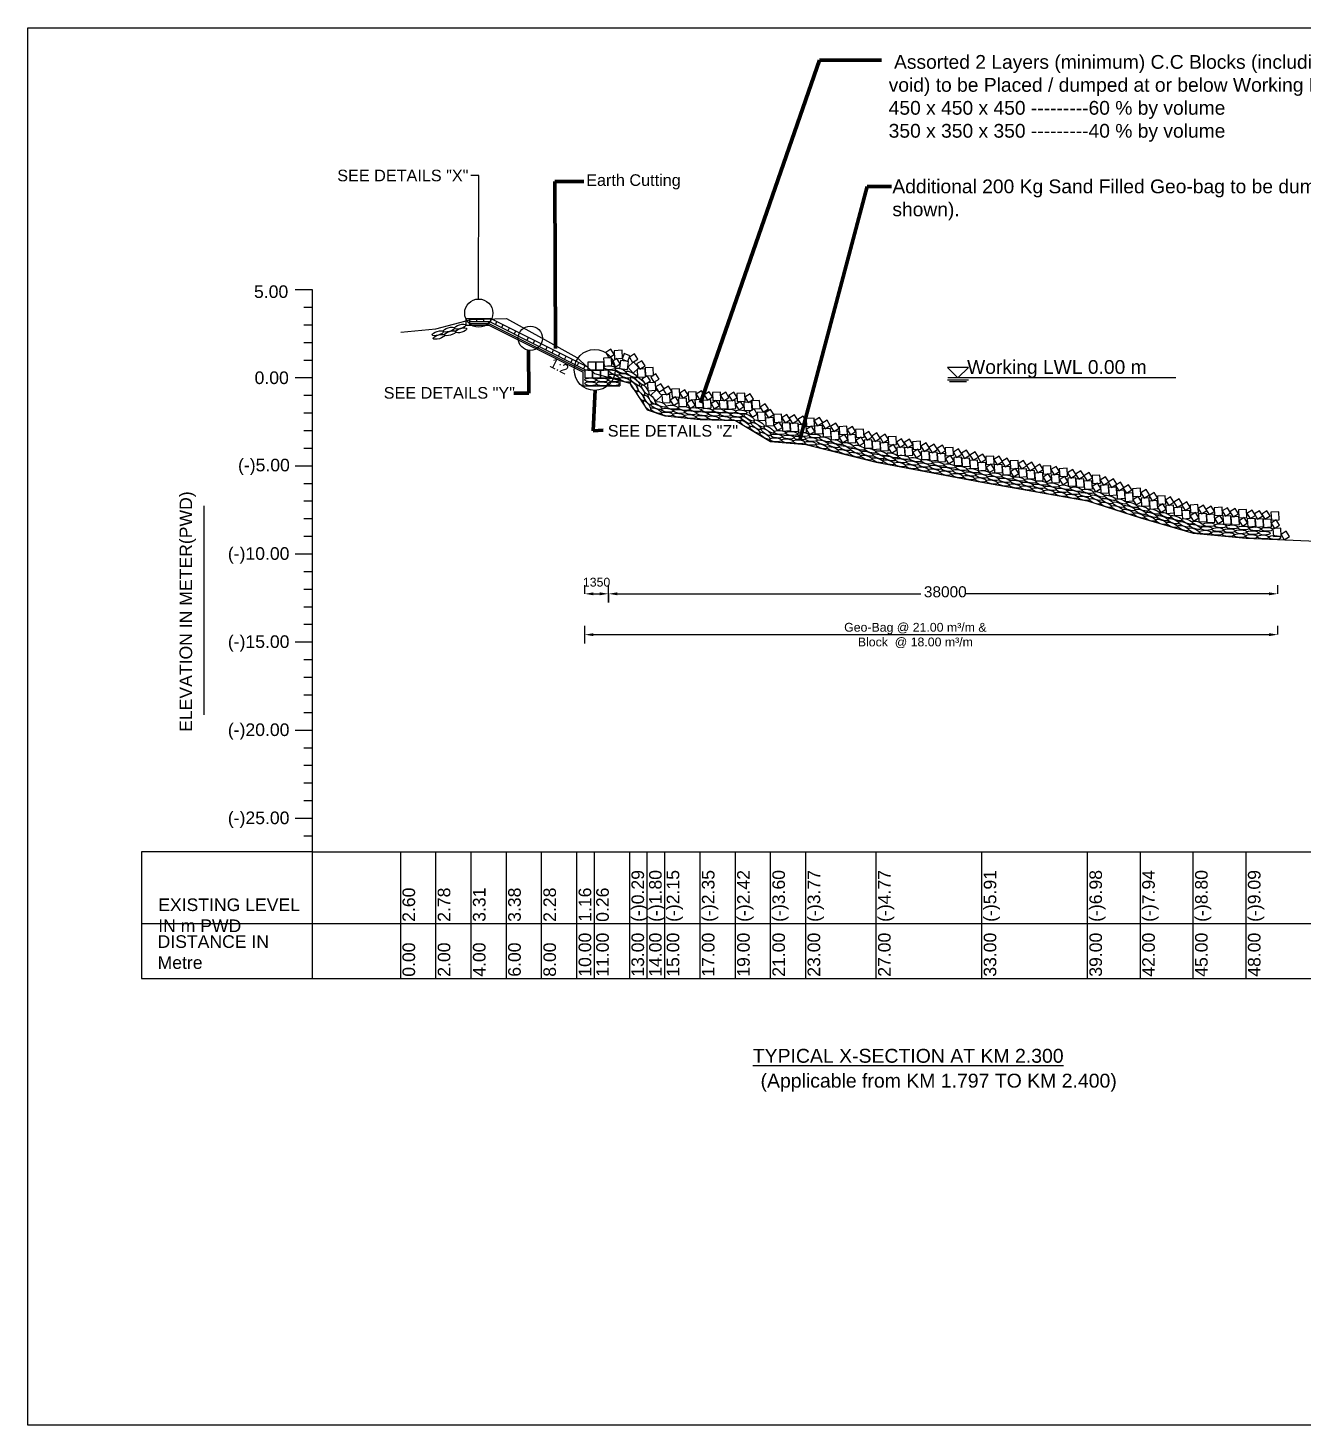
# Model space of a CAD drawing. Header units: inches. Extents: x 89000 to 1304432, y -10828 to 220529.
# Drawn here: x 666480 to 673720, y 73427 to 81356 of the extents above; entities that cross this region are included whole.
import ezdxf

# ---------------------------------------------------------------- set-up
doc = ezdxf.new("R2010")
doc.units = ezdxf.units.IN
doc.header["$LTSCALE"] = 7
doc.header["$MEASUREMENT"] = 0
doc.layers.add('LINE', color=7, linetype='Continuous')
doc.styles.get("Standard").update_dxf_attribs({"font": 'arial.ttf'})
doc.dimstyles.get("Standard").update_dxf_attribs({"dimtxt": 0.18, "dimasz": 0.18, "dimexe": 0.18, "dimexo": 0.0625, "dimgap": 0.09, "dimtad": 0, "dimtih": 1, "dimtoh": 1, "dimdec": 4, "dimzin": 0, "dimdsep": 46, "dimtxsty": 'Standard', "dimcen": 0.09, "dimadec": 0, "dimazin": 0, "dimtfac": 1, "dimtdec": 4, "dimtofl": 0, "dimtmove": 0, "dimatfit": 3, "dimfxl": 1, "dimtolj": 1, "dimtzin": 0, "dimarcsym": 0})

msp = doc.modelspace()

# ---------------------------------------------------------------- linework, layer by layer
at = {"color": 0, "linetype": 'Continuous', "lineweight": -3, "ltscale": 0.5}
for p, q in [((668097.03987, 79869.52093), (667997.03987, 79869.52093)), ((668097.03987, 75961.45598), (668097.03987, 79869.52093)), ((668097.03987, 79769.52093), (668047.03987, 79769.52093)), ((668797.03987, 79647.72093), (668997.03987, 79700.72093)), ((668963.9971, 79707.6508), (669107.03987, 79707.6508)), ((668967.03987, 79707.6508), (668967.03987, 79667.6508)), ((668987.03987, 79707.6508), (668987.03987, 79667.6508)), ((669107.03987, 79687.6508), (668987.03987, 79687.6508)), ((668997.03987, 79700.72093), (669197.03987, 79707.72093)), ((669027.03987, 79707.6508), (669027.03987, 79687.6508)), ((669067.03987, 79707.6508), (669067.03987, 79687.6508)), ((669648.71852, 79414.4508), (669102.31852, 79687.6508)), ((669659.7996, 79431.27093), (669107.03987, 79707.6508)), ((669107.03987, 79707.6508), (669107.03987, 79687.6508)), ((669134.23704, 79671.69153), (669143.18131, 79689.58008)), ((669197.03987, 79707.72093), (669397.03987, 79597.72093)), ((668097.03987, 79669.52093), (668047.03987, 79669.52093)), ((668597.03987, 79629.72093), (668797.03987, 79647.72093)), ((669097.59716, 79667.6508), (668967.03987, 79667.6508)), ((669099.95784, 79677.6508), (668987.03987, 79677.6508)), ((669631.47952, 79401.79923), (669080.97638, 79677.0508)), ((669641.47952, 79406.88995), (669099.95784, 79677.6508)), ((669170.01413, 79653.80299), (669178.9584, 79671.69153)), ((669205.79121, 79635.91445), (669214.73548, 79653.80299)), ((669241.5683, 79618.0259), (669250.51257, 79635.91445)), ((668097.03987, 79569.52093), (668047.03987, 79569.52093)), ((669313.12248, 79582.24882), (669322.06675, 79600.13736)), ((669348.89956, 79564.36027), (669357.84384, 79582.24882)), ((669384.67665, 79546.47173), (669393.62092, 79564.36027)), ((669397.03987, 79597.72093), (669597.03987, 79485.42093)), ((669420.45374, 79528.58318), (669429.39801, 79546.47173)), ((669456.23083, 79510.69464), (669465.1751, 79528.58318)), ((668097.03987, 79469.52093), (668047.03987, 79469.52093)), ((669492.00791, 79492.8061), (669500.95219, 79510.69464)), ((669527.785, 79474.91755), (669536.72927, 79492.8061)), ((669563.56209, 79457.02901), (669572.50636, 79474.91755)), ((669597.03987, 79485.42093), (669697.03987, 79395.42093)), ((669599.33918, 79439.14046), (669608.28345, 79457.02901)), ((668097.03987, 79369.52093), (667997.03987, 79369.52093)), ((669635.11626, 79421.25192), (669644.06054, 79439.14046)), ((669697.03987, 79395.42093), (669897.03987, 79340.42093)), ((669840.71983, 79369.39455), (669840.71983, 79325.12433)), ((671760.97573, 79369.52093), (671700.97573, 79429.52093)), ((671820.97573, 79429.52093), (671700.97573, 79429.52093)), ((672998.36451, 79369.52093), (671703.89766, 79369.52093)), ((671760.97573, 79369.52093), (671820.97573, 79429.52093)), ((669631.47952, 79325.12433), (669840.71983, 79325.12433)), ((669897.03987, 79340.42093), (669997.03987, 79189.42093)), ((671700.97573, 79359.52093), (671820.97573, 79359.52093)), ((671712.97573, 79349.52093), (671808.97573, 79349.52093)), ((668097.03987, 79269.52093), (668047.03987, 79269.52093)), ((668097.03987, 79169.52093), (668047.03987, 79169.52093)), ((669997.03987, 79189.42093), (670097.03987, 79154.42093)), ((670097.03987, 79154.42093), (670297.03987, 79134.42093)), ((670297.03987, 79134.42093), (670497.03987, 79127.52093)), ((668097.03987, 79069.52093), (668047.03987, 79069.52093)), ((670497.03987, 79127.52093), (670697.03987, 79009.52093)), ((670697.03987, 79009.52093), (670897.03987, 78992.52093)), ((670897.03987, 78992.52093), (671297.03987, 78892.52093)), ((668097.03987, 78969.52093), (668047.03987, 78969.52093)), ((668097.03987, 78869.52093), (667997.03987, 78869.52093)), ((671297.03987, 78892.52093), (671897.03987, 78778.52093)), ((668097.03987, 78769.52093), (668047.03987, 78769.52093)), ((671897.03987, 78778.52093), (672497.03987, 78671.52093)), ((668097.03987, 78669.52093), (668047.03987, 78669.52093)), ((672497.03987, 78671.52093), (672797.03987, 78575.52093)), ((668097.03987, 78569.52093), (668047.03987, 78569.52093)), ((672797.03987, 78575.52093), (673097.03987, 78489.52093)), ((668097.03987, 78469.52093), (668047.03987, 78469.52093)), ((673097.03987, 78489.52093), (673397.03987, 78460.52093)), ((673397.03987, 78460.52093), (673797.03987, 78443.52093)), ((668097.03987, 78369.52093), (667997.03987, 78369.52093)), ((668097.03987, 78269.52093), (668047.03987, 78269.52093)), ((668097.03987, 78169.52093), (668047.03987, 78169.52093)), ((668097.03987, 78069.52093), (668047.03987, 78069.52093)), ((668097.03987, 77969.52093), (668047.03987, 77969.52093)), ((668097.03987, 77869.52093), (667997.03987, 77869.52093)), ((668097.03987, 77769.52093), (668047.03987, 77769.52093)), ((668097.03987, 77669.52093), (668047.03987, 77669.52093))]:
    msp.add_line(p, q, dxfattribs=at)
at = {"color": 0, "lineweight": -3, "ltscale": 0.5}
for p, q in [((669631.47952, 79401.79923), (669631.47952, 79325.12433)), ((669641.47952, 78144.61741), (669641.47952, 78194.61741)), ((669776.47952, 78094.61741), (669776.47952, 78194.61741)), ((673576.47952, 78144.61741), (673576.47952, 78194.61741)), ((669691.47952, 78144.61741), (669726.47952, 78144.61741)), ((669776.47952, 78144.61741), (669776.47952, 78094.61741)), ((669826.47952, 78144.61741), (671550.00163, 78144.61741)), ((673526.47952, 78144.61741), (671802.95741, 78144.61741)), ((669641.47952, 77862.88542), (669641.47952, 77962.88542)), ((673576.47952, 77912.88542), (673576.47952, 77962.88542)), ((669691.47952, 77912.88542), (673526.47952, 77912.88542))]:
    msp.add_line(p, q, dxfattribs=at)
at = {"color": 0, "lineweight": -2}
for p, q in [((668097.03987, 77569.52093), (668047.03987, 77569.52093)), ((668097.03987, 77469.52093), (668047.03987, 77469.52093)), ((668097.03987, 77369.52093), (667997.03987, 77369.52093)), ((668097.03987, 77269.52093), (668047.03987, 77269.52093)), ((668097.03987, 77169.52093), (668047.03987, 77169.52093)), ((668097.03987, 77069.52093), (668047.03987, 77069.52093)), ((668097.03987, 76969.52093), (668047.03987, 76969.52093)), ((668097.03987, 76869.52093), (667997.03987, 76869.52093)), ((668097.03987, 76769.52093), (668047.03987, 76769.52093)), ((668097.03987, 76680.49151), (675897.03987, 76680.49151)), ((668597.03987, 75961.45598), (668597.03987, 76680.49151)), ((668797.03987, 75961.45598), (668797.03987, 76680.49151)), ((668997.03987, 75961.45598), (668997.03987, 76680.49151)), ((669197.03987, 75961.45598), (669197.03987, 76680.49151)), ((669397.03987, 75961.45598), (669397.03987, 76680.49151)), ((669597.03987, 75961.45598), (669597.03987, 76680.49151)), ((669697.03987, 75961.45598), (669697.03987, 76680.49151)), ((669897.03987, 75961.45598), (669897.03987, 76680.49151)), ((669997.03987, 75961.45598), (669997.03987, 76680.49151)), ((670097.03987, 75961.45598), (670097.03987, 76680.49151)), ((670297.03987, 75961.45598), (670297.03987, 76680.49151)), ((670497.03987, 75961.45598), (670497.03987, 76680.49151)), ((670697.03987, 75961.45598), (670697.03987, 76680.49151)), ((670897.03987, 75961.45598), (670897.03987, 76680.49151)), ((671297.03987, 75961.45598), (671297.03987, 76680.49151)), ((671897.03987, 75961.45598), (671897.03987, 76680.49151)), ((672497.03987, 75961.45598), (672497.03987, 76680.49151)), ((672797.03987, 75961.45598), (672797.03987, 76680.49151)), ((673097.03987, 75961.45598), (673097.03987, 76680.49151)), ((673397.03987, 75961.45598), (673397.03987, 76680.49151)), ((667124.57774, 76272.96785), (675897.03987, 76272.96785)), ((667124.57774, 75961.45598), (675897.03987, 75961.45598))]:
    msp.add_line(p, q, dxfattribs=at)
at = {"color": 0, "linetype": 'Continuous', "lineweight": -3, "ltscale": 0.5}
for points in [[(669779.3683, 79483.93866), (669809.02064, 79502.53271), (669790.42658, 79532.18505), (669760.77425, 79513.591), (669779.3683, 79483.93866)], [(669751.31694, 79437.30913), (669796.24751, 79439.80782), (669793.74882, 79484.7384), (669748.81824, 79482.2397), (669751.31694, 79437.30913)], [(669813.84913, 79431.5106), (669843.50147, 79450.10465), (669824.90742, 79479.75699), (669795.25508, 79461.16294), (669813.84913, 79431.5106)], [(669811.18362, 79479.01605), (669856.1142, 79481.51475), (669853.6155, 79526.44532), (669808.68493, 79523.94663), (669811.18362, 79479.01605)], [(669890.02118, 79462.40285), (669845.40252, 79468.24884), (669839.55653, 79423.63018), (669884.17519, 79417.78419), (669890.02118, 79462.40285)], [(669853.38954, 79475.58062), (669886.04929, 79462.99727), (669898.63264, 79495.65702), (669865.97289, 79508.24037), (669853.38954, 79475.58062)], [(669949.56223, 79427.63794), (669919.2135, 79460.86374), (669885.98769, 79430.51501), (669916.33643, 79397.2892), (669949.56223, 79427.63794)], [(669913.87126, 79457.63882), (669943.5236, 79476.23287), (669924.92955, 79505.88521), (669895.27721, 79487.29116), (669913.87126, 79457.63882)], [(669955.19124, 79419.34453), (669984.84358, 79437.93859), (669966.24953, 79467.59093), (669936.59719, 79448.99687), (669955.19124, 79419.34453)], [(669941.67853, 79373.90163), (669986.6091, 79376.40032), (669984.11041, 79421.3309), (669939.17983, 79418.83221), (669941.67853, 79373.90163)], [(669985.42492, 79333.92077), (670015.07726, 79352.51483), (669996.48321, 79382.16717), (669966.83087, 79363.57311), (669985.42492, 79333.92077)], [(669987.04895, 79381.74896), (670031.97952, 79384.24765), (670029.48083, 79429.17822), (669984.55026, 79426.67953), (669987.04895, 79381.74896)], [(670034.90607, 79344.98629), (670064.55841, 79363.58035), (670045.96436, 79393.23269), (670016.31202, 79374.63863), (670034.90607, 79344.98629)], [(670000.78564, 79297.06693), (670045.71622, 79299.56563), (670043.21752, 79344.4962), (669998.28695, 79341.99751), (670000.78564, 79297.06693)], [(670079.99248, 79269.68555), (670049.64374, 79302.91136), (670016.41794, 79272.56262), (670046.76668, 79239.33681), (670079.99248, 79269.68555)], [(670062.96493, 79288.69618), (670092.61727, 79307.29023), (670074.02322, 79336.94257), (670044.37088, 79318.34851), (670062.96493, 79288.69618)], [(670106.57983, 79274.60964), (670136.23217, 79293.20369), (670117.63811, 79322.85603), (670087.98577, 79304.26198), (670106.57983, 79274.60964)], [(670137.52649, 79260.51263), (670182.45707, 79263.01132), (670179.95837, 79307.94189), (670135.0278, 79305.4432), (670137.52649, 79260.51263)], [(670199.41405, 79254.02713), (670229.06639, 79272.62118), (670210.47234, 79302.27352), (670180.82, 79283.67947), (670199.41405, 79254.02713)], [(670231.49545, 79244.03383), (670276.42603, 79246.53252), (670273.92733, 79291.4631), (670228.99676, 79288.9644), (670231.49545, 79244.03383)], [(670292.8594, 79247.48791), (670322.51174, 79266.08196), (670303.91768, 79295.7343), (670274.26534, 79277.14025), (670292.8594, 79247.48791)], [(670338.09356, 79243.4916), (670367.7459, 79262.08565), (670349.15185, 79291.73799), (670319.49951, 79273.14394), (670338.09356, 79243.4916)], [(670082.44545, 79228.04948), (670127.37602, 79230.54817), (670124.87733, 79275.47874), (670079.94675, 79272.98005), (670082.44545, 79228.04948)], [(670145.54793, 79213.42584), (670175.20027, 79232.01989), (670156.60622, 79261.67223), (670126.95388, 79243.07818), (670145.54793, 79213.42584)], [(670176.60033, 79207.68436), (670221.5309, 79210.18305), (670219.03221, 79255.11363), (670174.10163, 79252.61493), (670176.60033, 79207.68436)], [(670239.51689, 79196.94704), (670269.16923, 79215.54109), (670250.57518, 79245.19343), (670220.92284, 79226.59938), (670239.51689, 79196.94704)], [(670270.04567, 79201.14514), (670314.97625, 79203.64383), (670312.47755, 79248.5744), (670267.54698, 79246.07571), (670270.04567, 79201.14514)], [(670315.27983, 79197.14883), (670360.21041, 79199.64753), (670357.71172, 79244.5781), (670312.78114, 79242.07941), (670315.27983, 79197.14883)], [(670377.53865, 79194.29728), (670407.19099, 79212.89133), (670388.59694, 79242.54367), (670358.9446, 79223.94962), (670377.53865, 79194.29728)], [(670369.51722, 79241.38407), (670414.44779, 79243.88276), (670411.9491, 79288.81333), (670367.01852, 79286.31464), (670369.51722, 79241.38407)], [(670408.23884, 79194.01226), (670453.16942, 79196.51096), (670450.67072, 79241.44153), (670405.74015, 79238.94284), (670408.23884, 79194.01226)], [(670431.05257, 79240.35503), (670460.70491, 79258.94909), (670442.11085, 79288.60143), (670412.45851, 79270.00737), (670431.05257, 79240.35503)], [(670453.94806, 79193.41215), (670498.87863, 79195.91084), (670496.37994, 79240.84142), (670451.44937, 79238.34272), (670453.94806, 79193.41215)], [(670478.08244, 79239.97232), (670507.73478, 79258.56637), (670489.14073, 79288.21871), (670459.48839, 79269.62465), (670478.08244, 79239.97232)], [(670515.96281, 79188.57268), (670545.61515, 79207.16673), (670527.0211, 79236.81907), (670497.36876, 79218.22502), (670515.96281, 79188.57268)], [(670507.94138, 79235.65947), (670552.87195, 79238.15816), (670550.37326, 79283.08874), (670505.44268, 79280.59004), (670507.94138, 79235.65947)], [(670547.13907, 79184.92859), (670592.06964, 79187.42729), (670589.57095, 79232.35786), (670544.64037, 79229.85917), (670547.13907, 79184.92859)], [(670569.95279, 79231.27136), (670599.60513, 79249.86541), (670581.01108, 79279.51775), (670551.35874, 79260.9237), (670569.95279, 79231.27136)], [(670592.46035, 79193.98576), (670637.39092, 79196.48446), (670634.89223, 79241.41503), (670589.96165, 79238.91634), (670592.46035, 79193.98576)], [(670655.54012, 79175.04691), (670685.19246, 79193.64096), (670666.59841, 79223.2933), (670636.94607, 79204.69925), (670655.54012, 79175.04691)], [(670591.99977, 79146.38533), (670621.65211, 79164.97938), (670603.05806, 79194.63172), (670573.40572, 79176.03767), (670591.99977, 79146.38533)], [(670623.85344, 79127.9184), (670668.78401, 79130.41709), (670666.28532, 79175.34767), (670621.35474, 79172.84897), (670623.85344, 79127.9184)], [(670684.8387, 79142.98752), (670714.49104, 79161.58157), (670695.89699, 79191.23391), (670666.24465, 79172.63986), (670684.8387, 79142.98752)], [(670670.81224, 79097.2113), (670715.74281, 79099.71), (670713.24412, 79144.64057), (670668.31354, 79142.14188), (670670.81224, 79097.2113)], [(670717.12674, 79117.20467), (670762.05731, 79119.70336), (670759.55862, 79164.63393), (670714.62804, 79162.13524), (670717.12674, 79117.20467)], [(670779.09677, 79114.03926), (670808.74911, 79132.63331), (670790.15505, 79162.28565), (670760.50272, 79143.6916), (670779.09677, 79114.03926)], [(670821.71492, 79111.28406), (670851.36725, 79129.87811), (670832.7732, 79159.53045), (670803.12086, 79140.9364), (670821.71492, 79111.28406)], [(670870.16736, 79104.60298), (670899.8197, 79123.19703), (670881.22565, 79152.84937), (670851.57331, 79134.25532), (670870.16736, 79104.60298)], [(670901.44574, 79094.70911), (670946.37631, 79097.2078), (670943.87762, 79142.13838), (670898.94704, 79139.63968), (670901.44574, 79094.70911)], [(670963.42722, 79097.38793), (670993.07955, 79115.98198), (670974.4855, 79145.63432), (670944.83316, 79127.04027), (670963.42722, 79097.38793)], [(670734.18931, 79070.51931), (670763.84165, 79089.11336), (670745.2476, 79118.7657), (670715.59526, 79100.17165), (670734.18931, 79070.51931)], [(670764.74832, 79068.40146), (670809.6789, 79070.90015), (670807.18021, 79115.83073), (670762.24963, 79113.33203), (670764.74832, 79068.40146)], [(670810.69629, 79065.57443), (670855.62687, 79068.07313), (670853.12817, 79113.0037), (670808.1976, 79110.50501), (670810.69629, 79065.57443)], [(670856.1409, 79058.82676), (670901.07147, 79061.32546), (670898.57278, 79106.25603), (670853.6422, 79103.75734), (670856.1409, 79058.82676)], [(670918.50831, 79048.02375), (670948.16065, 79066.6178), (670929.5666, 79096.27014), (670899.91426, 79077.67609), (670918.50831, 79048.02375)], [(670949.07877, 79051.75012), (670994.00935, 79054.24882), (670991.51065, 79099.17939), (670946.58008, 79096.6807), (670949.07877, 79051.75012)], [(671006.54579, 79081.29995), (671036.19813, 79099.89401), (671017.60408, 79129.54635), (670987.95174, 79110.95229), (671006.54579, 79081.29995)], [(670995.52717, 79035.59033), (671040.45774, 79038.08902), (671037.95905, 79083.01959), (670993.02847, 79080.5209), (670995.52717, 79035.59033)], [(671055.8723, 79065.18489), (671085.52464, 79083.77894), (671066.93058, 79113.43128), (671037.27824, 79094.83722), (671055.8723, 79065.18489)], [(671041.84583, 79019.40867), (671086.7764, 79021.90736), (671084.27771, 79066.83794), (671039.34714, 79064.33925), (671041.84583, 79019.40867)], [(671088.19966, 79047.95353), (671133.13023, 79050.45222), (671130.63154, 79095.3828), (671085.70096, 79092.8841), (671088.19966, 79047.95353)], [(671150.35577, 79046.26477), (671180.00811, 79064.85883), (671161.41406, 79094.51117), (671131.76172, 79075.91711), (671150.35577, 79046.26477)], [(671182.45273, 79031.96064), (671227.38331, 79034.45934), (671224.88461, 79079.38991), (671179.95404, 79076.89122), (671182.45273, 79031.96064)], [(671244.42599, 79016.62305), (671274.07833, 79035.2171), (671255.48428, 79064.86944), (671225.83194, 79046.27539), (671244.42599, 79016.62305)], [(671290.10511, 79009.73582), (671319.75745, 79028.32987), (671301.16339, 79057.98221), (671271.51106, 79039.38816), (671290.10511, 79009.73582)], [(671105.26223, 79001.26817), (671134.91457, 79019.86222), (671116.32052, 79049.51456), (671086.66818, 79030.92051), (671105.26223, 79001.26817)], [(671136.00733, 79000.62697), (671180.9379, 79003.12566), (671178.43921, 79048.05624), (671133.50864, 79045.55755), (671136.00733, 79000.62697)], [(671199.51531, 78985.27528), (671229.16765, 79003.86934), (671210.57359, 79033.52168), (671180.92125, 79014.92762), (671199.51531, 78985.27528)], [(671230.07755, 78970.98525), (671275.00812, 78973.48394), (671272.50943, 79018.41452), (671227.57886, 79015.91582), (671230.07755, 78970.98525)], [(671275.98707, 78964.41331), (671320.91764, 78966.912), (671318.41895, 79011.84258), (671273.48837, 79009.34388), (671275.98707, 78964.41331)], [(671336.87929, 79001.66205), (671366.53163, 79020.25611), (671347.93758, 79049.90845), (671318.28524, 79031.31439), (671336.87929, 79001.66205)], [(671321.69054, 78955.11148), (671366.62112, 78957.61017), (671364.12242, 79002.54074), (671319.19185, 79000.04205), (671321.69054, 78955.11148)], [(671366.69953, 78990.40809), (671411.63011, 78992.90679), (671409.13141, 79037.83736), (671364.20084, 79035.33867), (671366.69953, 78990.40809)], [(671383.76211, 78943.72274), (671413.41444, 78962.31679), (671394.82039, 78991.96913), (671365.16805, 78973.37508), (671383.76211, 78943.72274)], [(671429.90258, 78975.49149), (671459.55492, 78994.08554), (671440.96087, 79023.73788), (671411.30853, 79005.14383), (671429.90258, 78975.49149)], [(671415.55414, 78929.85369), (671460.48471, 78932.35238), (671457.98602, 78977.28296), (671413.05544, 78974.78426), (671415.55414, 78929.85369)], [(671474.95066, 78973.83438), (671504.603, 78992.42844), (671486.00894, 79022.08078), (671456.35661, 79003.48672), (671474.95066, 78973.83438)], [(671460.60221, 78928.19658), (671505.53279, 78930.69527), (671503.0341, 78975.62585), (671458.10352, 78973.12716), (671460.60221, 78928.19658)], [(671505.71158, 78963.13445), (671550.64216, 78965.63315), (671548.14346, 79010.56372), (671503.21289, 79008.06503), (671505.71158, 78963.13445)], [(671568.83157, 78952.32944), (671598.48391, 78970.92349), (671579.88985, 79000.57583), (671550.23751, 78981.98177), (671568.83157, 78952.32944)], [(671614.51068, 78945.4422), (671644.16302, 78964.03626), (671625.56897, 78993.68859), (671595.91663, 78975.09454), (671614.51068, 78945.4422)], [(671661.11698, 78939.71594), (671690.76932, 78958.30999), (671672.17527, 78987.96233), (671642.52293, 78969.36828), (671661.11698, 78939.71594)], [(671690.93722, 78928.46198), (671735.86779, 78930.96068), (671733.3691, 78975.89125), (671688.43853, 78973.39256), (671690.93722, 78928.46198)], [(671522.77416, 78916.4491), (671552.42649, 78935.04315), (671533.83244, 78964.69549), (671504.1801, 78946.10144), (671522.77416, 78916.4491)], [(671554.48312, 78906.69163), (671599.4137, 78909.19033), (671596.91501, 78954.1209), (671551.98443, 78951.62221), (671554.48312, 78906.69163)], [(671600.39264, 78900.11969), (671645.32322, 78902.61839), (671642.82452, 78947.54896), (671597.89395, 78945.05027), (671600.39264, 78900.11969)], [(671645.92823, 78893.16536), (671690.85881, 78895.66406), (671688.36011, 78940.59463), (671643.42954, 78938.09594), (671645.92823, 78893.16536)], [(671707.99979, 78881.77662), (671737.65213, 78900.37068), (671719.05808, 78930.02302), (671689.40574, 78911.42896), (671707.99979, 78881.77662)], [(671753.38156, 78918.34084), (671783.0339, 78936.9349), (671764.43984, 78966.58723), (671734.7875, 78947.99318), (671753.38156, 78918.34084)], [(671739.03311, 78872.70304), (671783.96369, 78875.20173), (671781.46499, 78920.13231), (671736.53442, 78917.63361), (671739.03311, 78872.70304)], [(671798.83966, 78912.48716), (671828.492, 78931.08121), (671809.89795, 78960.73355), (671780.24561, 78942.1395), (671798.83966, 78912.48716)], [(671784.49122, 78866.84936), (671829.42179, 78869.34805), (671826.9231, 78914.27863), (671781.99253, 78911.77993), (671784.49122, 78866.84936)], [(671830.19088, 78856.08378), (671875.12145, 78858.58248), (671872.62276, 78903.51305), (671827.69219, 78901.01436), (671830.19088, 78856.08378)], [(671847.45647, 78902.24495), (671877.10881, 78920.839), (671858.51476, 78950.49134), (671828.86242, 78931.89728), (671847.45647, 78902.24495)], [(671891.50282, 78889.55835), (671921.15516, 78908.1524), (671902.5611, 78937.80474), (671872.90877, 78919.21069), (671891.50282, 78889.55835)], [(671921.83757, 78878.93076), (671966.76815, 78881.42945), (671964.26945, 78926.36002), (671919.33888, 78923.86133), (671921.83757, 78878.93076)], [(671983.27196, 78876.78242), (672012.9243, 78895.37647), (671994.33024, 78925.02881), (671964.6779, 78906.43476), (671983.27196, 78876.78242)], [(672029.05673, 78865.29258), (672058.70907, 78883.88663), (672040.11502, 78913.53897), (672010.46268, 78894.94492), (672029.05673, 78865.29258)], [(672059.81766, 78854.59265), (672104.74823, 78857.09134), (672102.24954, 78902.02192), (672057.31896, 78899.52322), (672059.81766, 78854.59265)], [(672121.7918, 78852.98671), (672151.44414, 78871.58076), (672132.85009, 78901.2331), (672103.19775, 78882.63905), (672121.7918, 78852.98671)], [(671876.31407, 78843.00777), (671921.24464, 78845.50646), (671918.74595, 78890.43704), (671873.81538, 78887.93834), (671876.31407, 78843.00777)], [(671938.90015, 78832.2454), (671968.55249, 78850.83945), (671949.95843, 78880.49179), (671920.30609, 78861.89774), (671938.90015, 78832.2454)], [(671968.92351, 78831.14461), (672013.85409, 78833.64331), (672011.35539, 78878.57388), (671966.42482, 78876.07519), (671968.92351, 78831.14461)], [(672014.70829, 78819.65477), (672059.63887, 78822.15347), (672057.14017, 78867.08404), (672012.2096, 78864.58535), (672014.70829, 78819.65477)], [(672076.88023, 78807.90729), (672106.53257, 78826.50134), (672087.93852, 78856.15368), (672058.28618, 78837.55963), (672076.88023, 78807.90729)], [(672107.44336, 78807.3489), (672152.37393, 78809.8476), (672149.87524, 78854.77817), (672104.94466, 78852.27948), (672107.44336, 78807.3489)], [(672152.89442, 78796.99588), (672197.82499, 78799.49458), (672195.3263, 78844.42515), (672150.39572, 78841.92646), (672152.89442, 78796.99588)], [(672169.34935, 78843.3338), (672199.00169, 78861.92785), (672180.40763, 78891.58019), (672150.7553, 78872.98613), (672169.34935, 78843.3338)], [(672215.0722, 78831.79897), (672244.72453, 78850.39302), (672226.13048, 78880.04536), (672196.47814, 78861.45131), (672215.0722, 78831.79897)], [(672199.88345, 78785.24839), (672244.81402, 78787.74708), (672242.31533, 78832.67766), (672197.38475, 78830.17896), (672199.88345, 78785.24839)], [(672245.35089, 78824.32609), (672290.28146, 78826.82479), (672287.78277, 78871.75536), (672242.8522, 78869.25667), (672245.35089, 78824.32609)], [(672262.41346, 78777.64073), (672292.0658, 78796.23479), (672273.47175, 78825.88713), (672243.81941, 78807.29307), (672262.41346, 78777.64073)], [(672307.47178, 78819.54039), (672337.12412, 78838.13444), (672318.53007, 78867.78678), (672288.87773, 78849.19273), (672307.47178, 78819.54039)], [(672293.12334, 78773.90258), (672338.05392, 78776.40128), (672335.55522, 78821.33185), (672290.62465, 78818.83316), (672293.12334, 78773.90258)], [(672338.73636, 78809.60933), (672383.66694, 78812.10802), (672381.16824, 78857.0386), (672336.23767, 78854.5399), (672338.73636, 78809.60933)], [(672401.53995, 78801.17495), (672431.19229, 78819.769), (672412.59824, 78849.42134), (672382.9459, 78830.82728), (672401.53995, 78801.17495)], [(672447.1768, 78794.74602), (672476.82914, 78813.34007), (672458.23509, 78842.99241), (672428.58275, 78824.39836), (672447.1768, 78794.74602)], [(672494.14176, 78784.99431), (672523.7941, 78803.58837), (672505.20005, 78833.24071), (672475.54771, 78814.64665), (672494.14176, 78784.99431)], [(672524.70721, 78770.8415), (672569.63779, 78773.3402), (672567.13909, 78818.27077), (672522.20852, 78815.77208), (672524.70721, 78770.8415)], [(672355.79894, 78762.92397), (672385.45128, 78781.51802), (672366.85722, 78811.17036), (672337.20488, 78792.57631), (672355.79894, 78762.92397)], [(672387.19151, 78755.53714), (672432.12208, 78758.03584), (672429.62339, 78802.96641), (672384.69281, 78800.46772), (672387.19151, 78755.53714)], [(672433.05876, 78749.42351), (672477.98933, 78751.9222), (672475.49064, 78796.85278), (672430.56007, 78794.35408), (672433.05876, 78749.42351)], [(672478.95301, 78738.44373), (672523.88359, 78740.94243), (672521.38489, 78785.873), (672476.45432, 78783.37431), (672478.95301, 78738.44373)], [(672541.76979, 78724.15614), (672571.42213, 78742.7502), (672552.82807, 78772.40254), (672523.17573, 78753.80848), (672541.76979, 78724.15614)], [(672587.15155, 78760.72036), (672616.80389, 78779.31441), (672598.20983, 78808.96675), (672568.5575, 78790.3727), (672587.15155, 78760.72036)], [(672572.8031, 78715.08256), (672617.73368, 78717.58125), (672615.23499, 78762.51183), (672570.30441, 78760.01313), (672572.8031, 78715.08256)], [(672632.85767, 78748.63879), (672662.51, 78767.23284), (672643.91595, 78796.88518), (672614.26361, 78778.29113), (672632.85767, 78748.63879)], [(672618.50922, 78703.00099), (672663.4398, 78705.49968), (672660.9411, 78750.43025), (672616.01053, 78747.93156), (672618.50922, 78703.00099)], [(672673.54748, 78729.96892), (672703.19982, 78748.56297), (672684.60577, 78778.21531), (672654.95343, 78759.62126), (672673.54748, 78729.96892)], [(672717.46293, 78715.37331), (672747.11526, 78733.96736), (672728.52121, 78763.6197), (672698.86887, 78745.02565), (672717.46293, 78715.37331)], [(672754.0511, 78696.13569), (672798.98168, 78698.63438), (672796.48299, 78743.56496), (672751.55241, 78741.06626), (672754.0511, 78696.13569)], [(672818.08448, 78687.8309), (672847.73682, 78706.42495), (672829.14277, 78736.07729), (672799.49043, 78717.48324), (672818.08448, 78687.8309)], [(672664.80499, 78684.49304), (672709.73557, 78686.99174), (672707.23687, 78731.92231), (672662.3063, 78729.42362), (672664.80499, 78684.49304)], [(672710.43363, 78669.44041), (672755.3642, 78671.9391), (672752.86551, 78716.86968), (672707.93493, 78714.37098), (672710.43363, 78669.44041)], [(672773.08281, 78648.95841), (672802.73515, 78667.55247), (672784.14109, 78697.20481), (672754.48875, 78678.61075), (672773.08281, 78648.95841)], [(672803.73604, 78642.1931), (672848.66661, 78644.69179), (672846.16792, 78689.62237), (672801.23734, 78687.12367), (672803.73604, 78642.1931)], [(672864.28603, 78671.48694), (672893.93837, 78690.08099), (672875.34432, 78719.73333), (672845.69198, 78701.13927), (672864.28603, 78671.48694)], [(672849.93759, 78625.84913), (672894.86817, 78628.34783), (672892.36947, 78673.2784), (672847.4389, 78670.77971), (672849.93759, 78625.84913)], [(672895.7276, 78653.27583), (672940.65817, 78655.77453), (672938.15948, 78700.7051), (672893.2289, 78698.20641), (672895.7276, 78653.27583)], [(672957.39238, 78646.57217), (672987.04472, 78665.16623), (672968.45067, 78694.81857), (672938.79833, 78676.22451), (672957.39238, 78646.57217)], [(673005.44449, 78634.69522), (673035.09683, 78653.28927), (673016.50278, 78682.94161), (672986.85044, 78664.34756), (673005.44449, 78634.69522)], [(673050.17793, 78617.47669), (673079.83027, 78636.07074), (673061.23622, 78665.72308), (673031.58388, 78647.12903), (673050.17793, 78617.47669)], [(672912.79017, 78606.59048), (672942.44251, 78625.18453), (672923.84846, 78654.83687), (672894.19612, 78636.24282), (672912.79017, 78606.59048)], [(672943.04394, 78600.93437), (672987.97451, 78603.43306), (672985.47582, 78648.36364), (672940.54525, 78645.86495), (672943.04394, 78600.93437)], [(672988.98956, 78588.3573), (673033.92013, 78590.856), (673031.42144, 78635.78657), (672986.49086, 78633.28788), (672988.98956, 78588.3573)], [(673034.98918, 78570.92611), (673079.91976, 78573.4248), (673077.42106, 78618.35538), (673032.49049, 78615.85668), (673034.98918, 78570.92611)], [(673081.19831, 78603.57885), (673126.12889, 78606.07754), (673123.63019, 78651.00811), (673078.69962, 78648.50942), (673081.19831, 78603.57885)], [(673098.26089, 78556.89349), (673127.91323, 78575.48754), (673109.31917, 78605.13988), (673079.66683, 78586.54583), (673098.26089, 78556.89349)], [(673143.31921, 78598.79314), (673172.97154, 78617.38719), (673154.37749, 78647.03953), (673124.72515, 78628.44548), (673143.31921, 78598.79314)], [(673128.97076, 78553.15534), (673173.90134, 78555.65403), (673171.40264, 78600.58461), (673126.47207, 78598.08591), (673128.97076, 78553.15534)], [(673187.65289, 78593.94707), (673217.30523, 78612.54112), (673198.71118, 78642.19346), (673169.05884, 78623.59941), (673187.65289, 78593.94707)], [(673174.75994, 78548.55925), (673219.69052, 78551.05794), (673217.19182, 78595.98852), (673172.26125, 78593.48982), (673174.75994, 78548.55925)], [(673218.20513, 78588.32351), (673263.13571, 78590.82221), (673260.63702, 78635.75278), (673215.70644, 78633.25409), (673218.20513, 78588.32351)], [(673237.23684, 78541.14624), (673266.88917, 78559.74029), (673248.29512, 78589.39263), (673218.64278, 78570.79858), (673237.23684, 78541.14624)], [(673279.33046, 78585.10776), (673308.9828, 78603.70181), (673290.38874, 78633.35415), (673260.7364, 78614.76009), (673279.33046, 78585.10776)], [(673267.86893, 78539.46995), (673312.79951, 78541.96865), (673310.30081, 78586.89922), (673265.37024, 78584.40053), (673267.86893, 78539.46995)], [(673323.25823, 78580.74721), (673352.91057, 78599.34126), (673334.31651, 78628.9936), (673304.66417, 78610.39955), (673323.25823, 78580.74721)], [(673313.46352, 78535.56452), (673358.39409, 78538.06321), (673355.8954, 78582.99378), (673310.96483, 78580.49509), (673313.46352, 78535.56452)], [(673355.86706, 78575.63909), (673400.79763, 78578.13778), (673398.29894, 78623.06836), (673353.36837, 78620.56966), (673355.86706, 78575.63909)], [(673375.63693, 78529.25433), (673405.28927, 78547.84838), (673386.69521, 78577.50072), (673357.04288, 78558.90667), (673375.63693, 78529.25433)], [(673420.23914, 78571.0934), (673449.89148, 78589.68745), (673431.29743, 78619.33979), (673401.64509, 78600.74574), (673420.23914, 78571.0934)], [(673462.47191, 78568.17334), (673492.12425, 78586.76739), (673473.5302, 78616.41973), (673443.87786, 78597.82567), (673462.47191, 78568.17334)], [(673503.97621, 78567.62544), (673533.62855, 78586.21949), (673515.0345, 78615.87183), (673485.38216, 78597.27778), (673503.97621, 78567.62544)], [(673540.14321, 78562.55592), (673585.07378, 78565.05461), (673582.57509, 78609.98519), (673537.64452, 78607.48649), (673540.14321, 78562.55592)], [(673405.8907, 78525.4556), (673450.82127, 78527.95429), (673448.32258, 78572.88487), (673403.392, 78570.38617), (673405.8907, 78525.4556)], [(673451.12926, 78523.44869), (673496.05983, 78525.94739), (673493.56114, 78570.87796), (673448.63057, 78568.37927), (673451.12926, 78523.44869)], [(673495.78345, 78521.61266), (673540.71403, 78524.11135), (673538.21534, 78569.04193), (673493.28476, 78566.54323), (673495.78345, 78521.61266)], [(673557.20578, 78515.87056), (673586.85812, 78534.46461), (673568.26407, 78564.11695), (673538.61173, 78545.5229), (673557.20578, 78515.87056)], [(673551.59085, 78469.91784), (673596.52143, 78472.41653), (673594.02273, 78517.34711), (673549.09216, 78514.84841), (673551.59085, 78469.91784)], [(673613.83379, 78451.0238), (673643.48613, 78469.61785), (673624.89208, 78499.27019), (673595.23974, 78480.67614), (673613.83379, 78451.0238)]]:
    msp.add_lwpolyline(points, dxfattribs=at)
for points in [[(669659.7996, 79414.4508), (669704.7996, 79414.4508), (669704.7996, 79459.4508), (669659.7996, 79459.4508)], [(669704.7996, 79414.4508), (669749.7996, 79414.4508), (669749.7996, 79459.4508), (669704.7996, 79459.4508)], [(669641.47952, 79369.4508), (669686.47952, 79369.4508), (669686.47952, 79414.4508), (669641.47952, 79414.4508)], [(669686.47952, 79369.4508), (669731.47952, 79369.4508), (669731.47952, 79414.4508), (669686.47952, 79414.4508)], [(669731.47952, 79369.4508), (669776.47952, 79369.4508), (669776.47952, 79414.4508), (669731.47952, 79414.4508)]]:
    msp.add_lwpolyline(points, close=True, dxfattribs=at)
at = {"color": 0, "lineweight": -3, "ltscale": 0.5}
msp.add_lwpolyline([(668097.03987, 76680.49151), (667124.57774, 76680.49151), (667124.57774, 75961.45598)], dxfattribs=at)
at = {"color": 0, "linetype": 'Continuous', "lineweight": -3, "ltscale": 0.5}
for centre, radius in [((669039.99624, 79737.94192), 79.73647), ((669332.62172, 79595.0508), 68.91404), ((669698.4585, 79415.21629), 116.13597)]:
    msp.add_circle(centre, radius, dxfattribs=at)
for centre, major_axis in [((668807.47569, 79623.68419), (-31.9206, -9.39811)), ((668814.03279, 79603.0911), (-31.9206, -9.39811)), ((668870.19121, 79643.97263), (-31.9206, -9.39811)), ((668877.11763, 79623.40215), (-31.9206, -9.39811)), ((668934.26027, 79660.71174), (-31.9206, -9.39811)), ((668940.73844, 79639.90175), (-31.9206, -9.39811)), ((669675.28475, 79358.60662), (33.24721, -1.36831)), ((669741.37474, 79358.38319), (33.24721, -1.36831)), ((669782.77749, 79427.65222), (33.24721, -1.36831)), ((669807.49014, 79358.74968), (-33.26735, 0.72971)), ((669807.5253, 79376.56854), (31.20345, -11.55828)), ((669808.49622, 79400.82536), (31.20345, -11.55828)), ((669845.57563, 79410.46524), (31.20345, -11.55828)), ((669870.74452, 79358.82378), (32.02947, -9.0201)), ((669872.18094, 79382.02967), (32.02947, -9.0201)), ((669906.42388, 79390.39538), (29.86356, -14.67708)), ((669927.39889, 79349.9234), (25.74109, -21.08661)), ((669957.48759, 79351.41845), (25.74109, -21.08661)), ((669675.23342, 79336.59786), (33.24721, -1.36831)), ((669741.32342, 79336.37443), (33.24721, -1.36831)), ((669806.9897, 79336.74092), (-33.26735, 0.72971)), ((669921.99411, 79322.53871), (18.7961, -27.45825)), ((669958.76299, 79267.31151), (18.7961, -27.45825)), ((669960.78436, 79299.57117), (18.7961, -27.45825)), ((669985.18023, 79302.61853), (18.7961, -27.45825)), ((669996.01703, 79212.33967), (18.7961, -27.45825)), ((669998.47426, 79245.09738), (18.7961, -27.45825)), ((670022.87013, 79248.14474), (18.7961, -27.45825)), ((670049.53703, 79206.44735), (30.77914, -12.64491)), ((670074.5566, 79219.4656), (30.77914, -12.64491)), ((670138.51815, 79203.57373), (33.05015, -3.86481)), ((670047.01435, 79183.61094), (30.77914, -12.64491)), ((670109.20519, 79164.27257), (33.05015, -3.86481)), ((670111.6269, 79186.23941), (33.05015, -3.86481)), ((670175.04401, 79157.76811), (33.05015, -3.86481)), ((670177.87722, 79179.5734), (33.05015, -3.86481)), ((670205.29473, 79196.79538), (33.05015, -3.86481)), ((670241.4085, 79150.61888), (33.05015, -3.86481)), ((670243.75684, 79172.71403), (33.05015, -3.86481)), ((670271.17435, 79189.93601), (33.05015, -3.86481)), ((670307.01663, 79145.26044), (33.05015, -3.86481)), ((670310.02477, 79166.86661), (33.05015, -3.86481)), ((670336.72113, 79186.25065), (33.05015, -3.86481)), ((670371.99401, 79142.73887), (33.05015, -3.86481)), ((670374.97192, 79164.41776), (33.05015, -3.86481)), ((670401.66828, 79183.8018), (33.05015, -3.86481)), ((670436.34036, 79140.53246), (33.05015, -3.86481)), ((670439.77819, 79162.35334), (33.05015, -3.86481)), ((670466.17342, 79181.61852), (33.05015, -3.86481)), ((670501.76094, 79137.7301), (33.05015, -3.86481)), ((670504.38987, 79159.52874), (33.05015, -3.86481)), ((670531.80737, 79176.75072), (33.05015, -3.86481)), ((670551.95546, 79107.95132), (27.83769, -18.22943)), ((670557.79123, 79131.11529), (27.83769, -18.22943)), ((670575.4667, 79145.10472), (27.83769, -18.22943)), ((670632.11176, 79111.27231), (27.83769, -18.22943)), ((670608.54681, 79074.88995), (27.83769, -18.22943)), ((670614.43629, 79097.28288), (27.83769, -18.22943)), ((670665.28344, 79041.12092), (27.83769, -18.22943)), ((670670.71183, 79063.2507), (27.83769, -18.22943)), ((670688.3873, 79077.24013), (27.83769, -18.22943)), ((670731.11317, 79040.03304), (33.15589, -2.81702)), ((670750.10561, 79059.91577), (33.15589, -2.81702)), ((670816.29076, 79054.09979), (33.15589, -2.81702)), ((670882.18888, 79048.74378), (33.15589, -2.81702)), ((670947.54811, 79040.28596), (33.15589, -2.81702)), ((670725.62902, 79018.11106), (33.15589, -2.81702)), ((670791.81418, 79012.29508), (33.15589, -2.81702)), ((670797.29833, 79034.21706), (33.15589, -2.81702)), ((670857.71229, 79006.93907), (33.15589, -2.81702)), ((670863.19644, 79028.86105), (33.15589, -2.81702)), ((670923.07153, 78998.48126), (33.15589, -2.81702)), ((670928.55567, 79020.40323), (33.15589, -2.81702)), ((670985.73853, 78981.60101), (31.78818, -9.8367)), ((670990.93416, 79003.52299), (31.78818, -9.8367)), ((671007.78254, 79021.43421), (31.78818, -9.8367)), ((671049.77083, 78965.79229), (31.78818, -9.8367)), ((671054.96646, 78987.71427), (31.78818, -9.8367)), ((671071.81484, 79005.62549), (31.78818, -9.8367)), ((671118.87431, 78971.57555), (31.78818, -9.8367)), ((671135.72269, 78989.48678), (31.78818, -9.8367)), ((671199.6235, 78973.79346), (31.78818, -9.8367)), ((671263.22405, 78957.6807), (31.78818, -9.8367)), ((671113.67868, 78949.65358), (31.78818, -9.8367)), ((671177.57949, 78933.96026), (31.78818, -9.8367)), ((671182.77512, 78955.88224), (31.78818, -9.8367)), ((671241.18004, 78917.8475), (31.78818, -9.8367)), ((671246.37567, 78939.76947), (31.78818, -9.8367)), ((671304.11551, 78902.83972), (31.78818, -9.8367)), ((671309.99853, 78924.56641), (31.78818, -9.8367)), ((671326.84691, 78942.47764), (31.78818, -9.8367)), ((671366.42962, 78891.33161), (31.78818, -9.8367)), ((671372.31265, 78912.80269), (31.78818, -9.8367)), ((671389.16103, 78930.71391), (31.78818, -9.8367)), ((671436.92045, 78899.76275), (32.61285, -6.60687)), ((671453.55633, 78918.59008), (32.61285, -6.60687)), ((671502.25944, 78886.9058), (32.61285, -6.60687)), ((671518.89532, 78905.73312), (32.61285, -6.60687)), ((671584.36403, 78893.79725), (32.61285, -6.60687)), ((671649.5589, 78881.37661), (32.61285, -6.60687)), ((671430.23528, 78878.33449), (32.61285, -6.60687)), ((671495.43015, 78865.67959), (32.61285, -6.60687)), ((671560.85983, 78853.49347), (32.61285, -6.60687)), ((671567.72815, 78874.96992), (32.61285, -6.60687)), ((671626.0547, 78841.07283), (32.61285, -6.60687)), ((671632.92302, 78862.54928), (32.61285, -6.60687)), ((671691.01095, 78829.43487), (32.61285, -6.60687)), ((671697.87927, 78850.91132), (32.61285, -6.60687)), ((671714.51515, 78869.73864), (32.61285, -6.60687)), ((671757.61406, 78815.76699), (32.61285, -6.60687)), ((671764.48238, 78837.24344), (32.61285, -6.60687)), ((671781.11826, 78856.07077), (32.61285, -6.60687)), ((671822.78516, 78803.25485), (32.61285, -6.60687)), ((671829.65348, 78824.7313), (32.61285, -6.60687)), ((671846.28936, 78843.55862), (32.61285, -6.60687)), ((671894.78319, 78812.89792), (32.61285, -6.60687)), ((671911.34893, 78831.33928), (32.61285, -6.60687)), ((671960.28273, 78800.69455), (32.61285, -6.60687)), ((671976.84846, 78819.13591), (32.61285, -6.60687)), ((672041.86488, 78807.78678), (32.61285, -6.60687)), ((671887.91488, 78791.42147), (32.61285, -6.60687)), ((671953.41441, 78779.2181), (32.61285, -6.60687)), ((672018.43083, 78767.86897), (32.61285, -6.60687)), ((672025.29915, 78789.34542), (32.61285, -6.60687)), ((672083.6257, 78756.28686), (32.61285, -6.60687)), ((672090.49402, 78777.76331), (32.61285, -6.60687)), ((672107.05975, 78796.20467), (32.61285, -6.60687)), ((672148.76862, 78744.54525), (32.61285, -6.60687)), ((672155.63694, 78766.02169), (32.61285, -6.60687)), ((672172.20267, 78784.46305), (32.61285, -6.60687)), ((672214.03511, 78732.96288), (32.61285, -6.60687)), ((672220.90343, 78754.43932), (32.61285, -6.60687)), ((672237.46916, 78772.88068), (32.61285, -6.60687)), ((672279.17539, 78721.49233), (32.61285, -6.60687)), ((672286.04371, 78742.96878), (32.61285, -6.60687)), ((672302.60944, 78761.41014), (32.61285, -6.60687)), ((672351.2691, 78731.32954), (32.61285, -6.60687)), ((672367.83484, 78749.7709), (32.61285, -6.60687)), ((672432.65402, 78738.32362), (32.61285, -6.60687)), ((672498.08253, 78726.15705), (32.61285, -6.60687)), ((672344.40079, 78709.85309), (32.61285, -6.60687)), ((672409.21997, 78698.40581), (32.61285, -6.60687)), ((672416.08829, 78719.88226), (32.61285, -6.60687)), ((672474.7917, 78686.59429), (32.61285, -6.60687)), ((672481.51679, 78707.7157), (32.61285, -6.60687)), ((672538.87833, 78669.29904), (31.18862, -11.59822)), ((672545.60342, 78690.42045), (31.18862, -11.59822)), ((672562.16915, 78708.86181), (31.18862, -11.59822)), ((672601.36943, 78649.80611), (31.18862, -11.59822)), ((672608.09452, 78670.92752), (31.18862, -11.59822)), ((672624.66025, 78689.36888), (31.18862, -11.59822)), ((672671.0611, 78650.57932), (31.18862, -11.59822)), ((672687.62683, 78669.02068), (31.18862, -11.59822)), ((672750.50066, 78649.22179), (31.18862, -11.59822)), ((672664.33601, 78629.45791), (31.18862, -11.59822)), ((672727.20984, 78609.65902), (31.18862, -11.59822)), ((672733.93493, 78630.78043), (31.18862, -11.59822)), ((672790.0464, 78589.09164), (31.18862, -11.59822)), ((672796.77149, 78610.21305), (31.18862, -11.59822)), ((672813.33722, 78628.65441), (31.18862, -11.59822)), ((672852.66899, 78571.7618), (31.18862, -11.59822)), ((672859.15311, 78592.72754), (31.18862, -11.59822)), ((672875.71884, 78611.1689), (31.18862, -11.59822)), ((672921.97059, 78573.87069), (31.18862, -11.59822)), ((672938.33879, 78591.28259), (31.18862, -11.59822)), ((673000.07617, 78574.01639), (31.18862, -11.59822)), ((672915.48647, 78552.90495), (31.18862, -11.59822)), ((672977.22385, 78535.63875), (31.18862, -11.59822)), ((672983.70797, 78556.60449), (31.18862, -11.59822)), ((673039.42056, 78517.71372), (31.18862, -11.59822)), ((673045.90468, 78538.67946), (31.18862, -11.59822)), ((673062.27289, 78556.09136), (31.18862, -11.59822)), ((673100.32028, 78503.24055), (31.18862, -11.59822)), ((673106.75861, 78524.90065), (31.18862, -11.59822)), ((673123.12682, 78542.31255), (31.18862, -11.59822)), ((673164.94653, 78494.13846), (33.24577, -1.40268)), ((673171.38486, 78515.79856), (33.24577, -1.40268)), ((673186.30667, 78537.10069), (33.24577, -1.40268)), ((673230.07067, 78487.49508), (33.24577, -1.40268)), ((673236.509, 78509.15518), (33.24577, -1.40268)), ((673251.43081, 78530.45731), (33.24577, -1.40268)), ((673301.95951, 78502.97407), (33.24577, -1.40268)), ((673316.88132, 78524.27619), (33.24577, -1.40268)), ((673367.52479, 78496.75563), (33.24577, -1.40268)), ((673382.4466, 78518.05776), (33.24577, -1.40268)), ((673433.8385, 78491.62698), (33.24577, -1.40268)), ((673448.76031, 78512.92911), (33.24577, -1.40268)), ((673500.07884, 78489.22261), (33.24577, -1.40268)), ((673515.00065, 78510.52473), (33.24577, -1.40268)), ((673295.52118, 78481.31396), (33.24577, -1.40268)), ((673361.08646, 78475.09553), (33.24577, -1.40268)), ((673427.40017, 78469.96688), (33.24577, -1.40268)), ((673493.64051, 78467.5625), (33.24577, -1.40268)), ((673560.26593, 78464.31015), (33.24577, -1.40268))]:
    msp.add_ellipse(centre, major_axis=major_axis, ratio=0.3297157707, dxfattribs=at)
for points in [[(669691.47952, 78152.95075), (669691.47952, 78136.28408), (669641.47952, 78144.61741)], [(669726.47952, 78152.95075), (669726.47952, 78136.28408), (669776.47952, 78144.61741)], [(669826.47952, 78152.95075), (669826.47952, 78136.28408), (669776.47952, 78144.61741)], [(673526.47952, 78152.95075), (673526.47952, 78136.28408), (673576.47952, 78144.61741)], [(669691.47952, 77921.21876), (669691.47952, 77904.55209), (669641.47952, 77912.88542)], [(673526.47952, 77921.21876), (673526.47952, 77904.55209), (673576.47952, 77912.88542)]]:
    msp.add_solid(points, dxfattribs=at)
at = {"layer": 'LINE', "color": 0, "linetype": 'ByBlock', "lineweight": -3, "ltscale": 0.5}
msp.add_lwpolyline([(666480.43081, 81356.06811), (677994.94275, 81356.06811), (677994.94275, 73427.08774), (666480.43081, 73427.08774)], close=True, dxfattribs=at)

# ---------------------------------------------------------------- texts
at = {"color": 0, "linetype": 'Continuous', "lineweight": -3, "ltscale": 0.5}
msp.add_text('1:2', height=55, rotation=333.148158475, dxfattribs=at).set_placement((669437.42199, 79435.14132))
at = {"color": 0, "lineweight": -2}
msp.add_text('ELEVATION IN METER(PWD)', height=71.5, rotation=90, dxfattribs=at).set_placement((667412.69299, 77361.07678))
at = {"color": 0, "linetype": 'Continuous', "lineweight": -3, "ltscale": 0.5}
for s, insert, char_height, attachment_point in [('SEE DETAILS "X"', (668236.62928, 80551.52565), 65.8288233, 1), ('Earth Cutting', (669650.08595, 80525.47135), 65.8288233, 1), ('SEE DETAILS "Y"', (669245.48896, 79317.99728), 65.8288233, 3), ('SEE DETAILS "Z"', (670512.32701, 79102.70645), 65.8288233, 3), ('\\A1;1350', (669709.17895, 78210.45782), 50, 5), ('\\A1;Geo-Bag @ 21.00 m³/m &\\PBlock  @ 18.00 m³/m', (671519.00958, 77907.96068), 50, 5)]:
    msp.add_mtext(s, dxfattribs=dict(at, insert=insert, char_height=char_height, attachment_point=attachment_point))
at = {"color": 0, "linetype": 'Continuous', "lineweight": -3, "ltscale": 0.5, "attachment_point": 1}
for s, insert, char_height, width in [('Additional 200 Kg Sand Filled Geo-bag to be dumped @ 21.00 m³/m ({\\C7;minimum} 3 Layer as shown).', (671388.43311, 80496.00698), 78.1767752, 4433.4308903), ('5.00', (667764.0136, 79895.25996), 71.5, 200), ('Working LWL 0.00 m', (671812.74875, 79471.21474), 78.1767752, 3004.4003391), ('0.00', (667767.32876, 79406.54063), 71.5, 200), ('(-)5.00', (667673.34945, 78911.11646), 71.5, 200), ('(-)10.00', (667615.55385, 78408.99741), 71.5, 200), ('\\A1;38000', (671567.45255, 78187.46144), 62.54142, 2403.5202713), ('(-)15.00', (667615.55385, 77908.99741), 71.5, 200)]:
    msp.add_mtext(s, dxfattribs=dict(at, insert=insert, char_height=char_height, width=width))
at = {"color": 0, "lineweight": -2, "char_height": 71.5, "attachment_point": 1}
for s, insert, width in [('(-)20.00', (667615.55385, 77408.99741), 200), ('(-)25.00', (667615.55385, 76908.99741), 200), ('EXISTING LEVEL IN m PWD', (667220.13715, 76415.71869), 882.203068), ('DISTANCE IN Metre', (667216.67525, 76206.67125), 693.1606491)]:
    msp.add_mtext(s, dxfattribs=dict(at, insert=insert, width=width))
at = {"color": 0, "lineweight": -2, "char_height": 71.5, "width": 215, "attachment_point": 1, "rotation": 90}
for s, insert in [('(-)0.29', (669907.03987, 76282.96785)), ('(-)1.80', (670007.03987, 76282.96785)), ('(-)2.15', (670107.03987, 76282.96785)), ('(-)2.35', (670307.03987, 76282.96785)), ('(-)2.42', (670507.03987, 76282.96785)), ('(-)3.60', (670707.03987, 76282.96785)), ('(-)3.77', (670907.03987, 76282.96785)), ('(-)4.77', (671307.03987, 76282.96785)), ('(-)5.91', (671907.03987, 76282.96785)), ('(-)6.98', (672507.03987, 76282.96785)), ('(-)7.94', (672807.03987, 76282.96785)), ('(-)8.80', (673107.03987, 76282.96785)), ('(-)9.09', (673407.03987, 76282.96785)), ('2.60', (668607.03987, 76282.96785)), ('2.78', (668807.03987, 76282.96785)), ('3.31', (669007.03987, 76282.96785)), ('3.38', (669207.03987, 76282.96785)), ('2.28', (669407.03987, 76282.96785)), ('1.16', (669607.03987, 76282.96785)), ('0.26', (669707.03987, 76282.96785)), ('10.00', (669607.03987, 75971.45598)), ('11.00', (669707.03987, 75971.45598)), ('13.00', (669907.03987, 75971.45598)), ('14.00', (670007.03987, 75971.45598)), ('15.00', (670107.03987, 75971.45598)), ('17.00', (670307.03987, 75971.45598)), ('19.00', (670507.03987, 75971.45598)), ('21.00', (670707.03987, 75971.45598)), ('23.00', (670907.03987, 75971.45598)), ('27.00', (671307.03987, 75971.45598)), ('33.00', (671907.03987, 75971.45598)), ('39.00', (672507.03987, 75971.45598)), ('42.00', (672807.03987, 75971.45598)), ('45.00', (673107.03987, 75971.45598)), ('48.00', (673407.03987, 75971.45598)), ('0.00', (668607.03987, 75971.45598)), ('2.00', (668807.03987, 75971.45598)), ('4.00', (669007.03987, 75971.45598)), ('6.00', (669207.03987, 75971.45598)), ('8.00', (669407.03987, 75971.45598))]:
    msp.add_mtext(s, dxfattribs=dict(at, insert=insert))
at = {"char_height": 78.947585, "attachment_point": 1}
for s, insert in [('{\\LTYPICAL X-SECTION AT KM 2.300}', (670595.86771, 75562.21656)), ('(Applicable from KM 1.797 TO KM 2.400)', (670640.06418, 75421.07465))]:
    msp.add_mtext(s, dxfattribs=dict(at, insert=insert))
at = {"layer": 'LINE', "color": 7, "lineweight": 13, "ltscale": 0.5, "insert": (671367.48673, 81202.3764), "char_height": 78.1767752, "width": 4631.6140718, "attachment_point": 1}
msp.add_mtext(' Assorted 2 Layers (minimum) C.C Blocks (including block at Key) @ 18.00 {\\C0;m³/m} (excluding void) to be Placed / dumped at or below Working LWL as shown. \\P450 x 450 x 450 ---------60 % by volume\\P350 x 350 x 350 ---------40 % by volume', dxfattribs=at)

# ---------------------------------------------------------------- leaders
at = {"color": 0, "linetype": 'Continuous', "lineweight": -3, "ltscale": 0.5}
for points, override in [([(670298.69518, 79227.55367), (670975.52677, 81173.41577), (671327.42403, 81173.25238)], {"dimtxt": 0.9, "dimasz": 0.7, "dimclrd": 7, "dimclre": 7, "dimclrt": 7, "dimlwd": 65535, "dimlwe": 65535}), ([(669038.25498, 79819.51082), (669041.17856, 80518.86943), (668995.16362, 80518.86943)], {"dimfxl": 0.15, "dimfxlon": 1}), ([(669474.93702, 79537.37827), (669472.85139, 80484.9148), (669637.37083, 80484.9148)], {"dimtxt": 0.9, "dimasz": 0.7, "dimclrd": 7, "dimclre": 7, "dimclrt": 7, "dimlwd": 65535, "dimlwe": 65535}), ([(670862.26762, 79017.92902), (671244.52071, 80457.08907), (671383.0361, 80457.08907)], {"dimtxt": 0.9, "dimasz": 0.7, "dimclrd": 7, "dimclre": 7, "dimclrt": 7, "dimlwd": 65535, "dimlwe": 65535}), ([(669321.98759, 79526.96218), (669323.68393, 79282.4971), (669240.12045, 79282.4971)], {"dimtxt": 0.9, "dimasz": 0.7, "dimclrd": 7, "dimclre": 7, "dimclrt": 7, "dimlwd": 65535, "dimlwe": 65535}), ([(669701.89739, 79302.48823), (669689.16268, 79068.62746), (669746.88021, 79074.20688)], {"dimtxt": 0.9, "dimasz": 0.7, "dimclrd": 7, "dimclre": 7, "dimclrt": 7, "dimlwd": 65535, "dimlwe": 65535}), ([(667479.20476, 78644.0898), (667479.20476, 77458.39514)], {"dimasz": 1, "dimgap": 0.09, "dimtad": 0, "dimfxl": 0.15, "dimfxlon": 1})]:
    msp.add_leader(points, dimstyle='Standard', override=override, dxfattribs=at)

doc.saveas('drawing.dxf')
